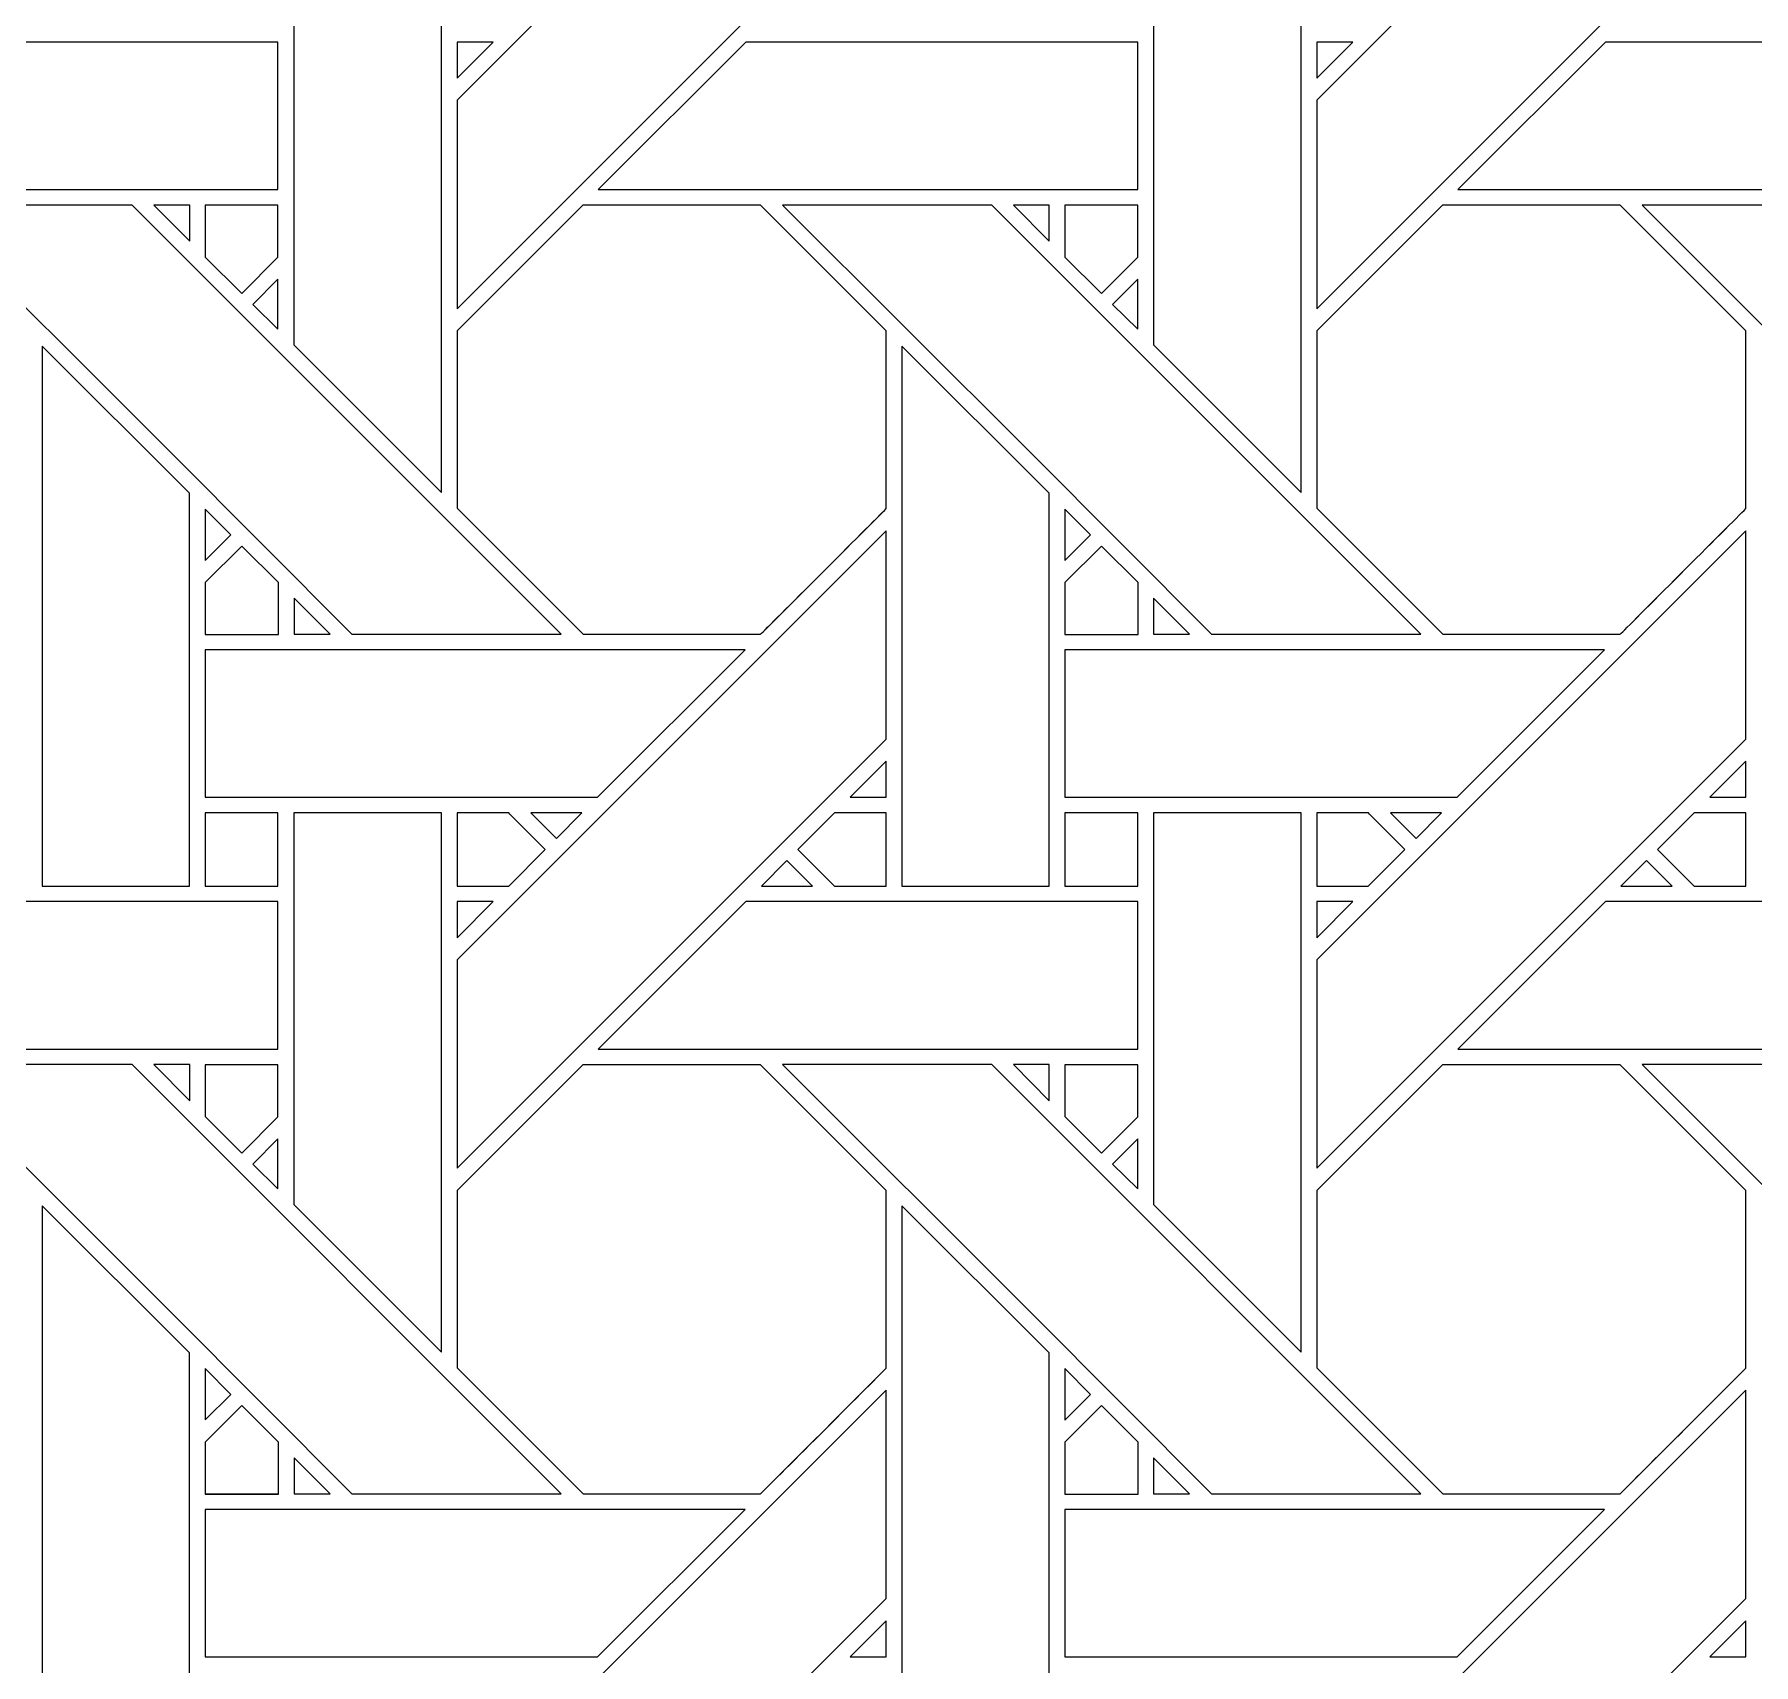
# Model space of a CAD drawing. Header units: inches. Extents: x 2.4 to 22.4, y -0.9 to 19.1.
# Drawn here: x 13.103 to 15, y 2.503 to 4.302 of the extents above; entities that cross this region are included whole.
import ezdxf

# ---------------------------------------------------------------- set-up
doc = ezdxf.new("R2010")
doc.units = ezdxf.units.IN
doc.header["$MEASUREMENT"] = 0
doc.layers.add('Design', color=7, linetype='Continuous', lineweight=0)

msp = doc.modelspace()

# ---------------------------------------------------------------- linework, layer by layer
at = {"layer": 'Design'}
for points, knots in [([(12.3829, 19.0948), (6.86, 19.0948), (2.3829, 14.6176), (2.3829, 9.0948), (2.3829, 3.5719), (6.86, -0.9052), (12.3829, -0.9052), (17.9057, -0.9052), (22.3829, 3.5719), (22.3829, 9.0948), (22.3829, 14.6176), (17.9057, 19.0948), (12.3829, 19.0948)], [0, 0, 0, 0, 1, 1, 1, 2, 2, 2, 3, 3, 3, 4, 4, 4, 4]), ([(12.3829, 17.972), (7.4801, 17.972), (3.5056, 13.9975), (3.5056, 9.0948), (3.5056, 4.192), (7.4801, 0.2175), (12.3829, 0.2175), (17.2856, 0.2175), (21.2601, 4.192), (21.2601, 9.0948), (21.2601, 13.9975), (17.2856, 17.972), (12.3829, 17.972)], [0, 0, 0, 0, 1, 1, 1, 2, 2, 2, 3, 3, 3, 4, 4, 4, 4]), ([(13.5691, 4.2294), (13.5691, 4.2294), (14.0428, 4.703), (14.0428, 4.703), (14.0428, 4.703), (14.0428, 4.473), (14.0428, 4.473), (14.0428, 4.473), (13.5691, 3.9994), (13.5691, 3.9994), (13.5691, 3.9994), (13.5691, 4.2294), (13.5691, 4.2294)], [0, 0, 0, 0, 1, 1, 1, 2, 2, 2, 3, 3, 3, 4, 4, 4, 4]), ([(14.5179, 4.2294), (14.5179, 4.2294), (14.9915, 4.703), (14.9915, 4.703), (14.9915, 4.703), (14.9915, 4.473), (14.9915, 4.473), (14.9915, 4.473), (14.5179, 3.9994), (14.5179, 3.9994), (14.5179, 3.9994), (14.5179, 4.2294), (14.5179, 4.2294)], [0, 0, 0, 0, 1, 1, 1, 2, 2, 2, 3, 3, 3, 4, 4, 4, 4]), ([(13.552, 4.3916), (13.552, 4.3916), (13.552, 3.7964), (13.552, 3.7964), (13.552, 3.7964), (13.3891, 3.9594), (13.3891, 3.9594), (13.3891, 3.9594), (13.3891, 4.3916), (13.3891, 4.3916), (13.3891, 4.3916), (13.552, 4.3916), (13.552, 4.3916)], [0, 0, 0, 0, 1, 1, 1, 2, 2, 2, 3, 3, 3, 4, 4, 4, 4]), ([(14.5007, 4.3916), (14.5007, 4.3916), (14.5007, 3.7964), (14.5007, 3.7964), (14.5007, 3.7964), (14.3378, 3.9594), (14.3378, 3.9594), (14.3378, 3.9594), (14.3378, 4.3916), (14.3378, 4.3916), (14.3378, 4.3916), (14.5007, 4.3916), (14.5007, 4.3916)], [0, 0, 0, 0, 1, 1, 1, 2, 2, 2, 3, 3, 3, 4, 4, 4, 4]), ([(12.7762, 4.1308), (12.7762, 4.1308), (12.9391, 4.2936), (12.9391, 4.2936), (12.9391, 4.2936), (13.3715, 4.2936), (13.3715, 4.2936), (13.3715, 4.2936), (13.3715, 4.1308), (13.3715, 4.1308), (13.3715, 4.1308), (12.7762, 4.1308), (12.7762, 4.1308)], [0, 0, 0, 0, 1, 1, 1, 2, 2, 2, 3, 3, 3, 4, 4, 4, 4]), ([(13.609, 4.2936), (13.609, 4.2936), (13.5691, 4.2538), (13.5691, 4.2538), (13.5691, 4.2538), (13.5691, 4.2936), (13.5691, 4.2936), (13.5691, 4.2936), (13.609, 4.2936), (13.609, 4.2936)], [0, 0, 0, 0, 1, 1, 1, 2, 2, 2, 3, 3, 3, 3]), ([(13.725, 4.1308), (13.725, 4.1308), (13.8878, 4.2936), (13.8878, 4.2936), (13.8878, 4.2936), (14.3203, 4.2936), (14.3203, 4.2936), (14.3203, 4.2936), (14.3203, 4.1308), (14.3203, 4.1308), (14.3203, 4.1308), (13.725, 4.1308), (13.725, 4.1308)], [0, 0, 0, 0, 1, 1, 1, 2, 2, 2, 3, 3, 3, 4, 4, 4, 4]), ([(14.5577, 4.2936), (14.5577, 4.2936), (14.5179, 4.2538), (14.5179, 4.2538), (14.5179, 4.2538), (14.5179, 4.2936), (14.5179, 4.2936), (14.5179, 4.2936), (14.5577, 4.2936), (14.5577, 4.2936)], [0, 0, 0, 0, 1, 1, 1, 2, 2, 2, 3, 3, 3, 3]), ([(14.6737, 4.1308), (14.6737, 4.1308), (14.8365, 4.2936), (14.8365, 4.2936), (14.8365, 4.2936), (15.269, 4.2936), (15.269, 4.2936), (15.269, 4.2936), (15.269, 4.1308), (15.269, 4.1308), (15.269, 4.1308), (14.6737, 4.1308), (14.6737, 4.1308)], [0, 0, 0, 0, 1, 1, 1, 2, 2, 2, 3, 3, 3, 4, 4, 4, 4]), ([(13.2539, 3.84), (13.2539, 3.84), (12.9796, 4.1137), (12.9796, 4.1137), (12.9796, 4.1137), (13.2105, 4.1137), (13.2105, 4.1137), (13.2105, 4.1137), (13.6841, 3.64), (13.6841, 3.64), (13.6841, 3.64), (13.4531, 3.64), (13.4531, 3.64), (13.4531, 3.64), (13.2539, 3.84), (13.2539, 3.84)], [0, 0, 0, 0, 1, 1, 1, 2, 2, 2, 3, 3, 3, 4, 4, 4, 5, 5, 5, 5]), ([(13.2741, 4.1137), (13.2741, 4.1137), (13.2741, 4.0739), (13.2741, 4.0739), (13.2741, 4.0739), (13.2346, 4.1137), (13.2346, 4.1137), (13.2346, 4.1137), (13.2741, 4.1137), (13.2741, 4.1137)], [0, 0, 0, 0, 1, 1, 1, 2, 2, 2, 3, 3, 3, 3]), ([(13.3715, 4.1137), (13.3715, 4.1137), (13.3715, 4.0561), (13.3715, 4.0561), (13.3715, 4.0561), (13.3316, 4.0161), (13.3316, 4.0161), (13.3316, 4.0161), (13.2913, 4.0564), (13.2913, 4.0564), (13.2913, 4.0564), (13.2913, 4.1137), (13.2913, 4.1137), (13.2913, 4.1137), (13.3715, 4.1137), (13.3715, 4.1137)], [0, 0, 0, 0, 1, 1, 1, 2, 2, 2, 3, 3, 3, 4, 4, 4, 5, 5, 5, 5]), ([(13.3316, 4.0161), (13.3316, 4.0161), (13.2913, 4.0564), (13.2913, 4.0564), (13.2913, 4.0564), (13.2913, 4.1137), (13.2913, 4.1137), (13.2913, 4.1137), (13.3715, 4.1137), (13.3715, 4.1137), (13.3715, 4.1137), (13.3715, 4.0561), (13.3715, 4.0561), (13.3715, 4.0561), (13.3316, 4.0161), (13.3316, 4.0161)], [0, 0, 0, 0, 1, 1, 1, 2, 2, 2, 3, 3, 3, 4, 4, 4, 5, 5, 5, 5]), ([(13.7078, 4.1136), (13.7078, 4.1136), (13.904, 4.1136), (13.904, 4.1136), (13.904, 4.1136), (14.0428, 3.9749), (14.0428, 3.9749), (14.0428, 3.9749), (14.0428, 3.7787), (14.0428, 3.7787), (14.025, 3.7608), (13.9131, 3.649), (13.9041, 3.64), (13.9041, 3.64), (13.7084, 3.64), (13.7084, 3.64), (13.7084, 3.64), (13.5691, 3.7793), (13.5691, 3.7793), (13.5691, 3.7793), (13.5691, 3.9749), (13.5691, 3.9749), (13.5691, 3.9749), (13.7078, 4.1136), (13.7078, 4.1136)], [0, 0, 0, 0, 1, 1, 1, 2, 2, 2, 3, 3, 3, 4, 4, 4, 5, 5, 5, 6, 6, 6, 7, 7, 7, 8, 8, 8, 8]), ([(13.5691, 3.7793), (13.5691, 3.7793), (13.5691, 3.9749), (13.5691, 3.9749), (13.5691, 3.9749), (13.7078, 4.1136), (13.7078, 4.1136), (13.7078, 4.1136), (13.904, 4.1136), (13.904, 4.1136), (13.904, 4.1136), (14.0428, 3.9749), (14.0428, 3.9749), (14.0428, 3.9749), (14.0428, 3.7787), (14.0428, 3.7787), (14.0245, 3.7603), (13.9127, 3.6486), (13.9041, 3.64), (13.9041, 3.64), (13.7084, 3.64), (13.7084, 3.64), (13.7084, 3.64), (13.5691, 3.7793), (13.5691, 3.7793)], [0, 0, 0, 0, 1, 1, 1, 2, 2, 2, 3, 3, 3, 4, 4, 4, 5, 5, 5, 6, 6, 6, 7, 7, 7, 8, 8, 8, 8]), ([(14.2027, 3.84), (14.2027, 3.84), (13.9283, 4.1137), (13.9283, 4.1137), (13.9283, 4.1137), (14.1592, 4.1137), (14.1592, 4.1137), (14.1592, 4.1137), (14.6329, 3.64), (14.6329, 3.64), (14.6329, 3.64), (14.4018, 3.64), (14.4018, 3.64), (14.4018, 3.64), (14.2027, 3.84), (14.2027, 3.84)], [0, 0, 0, 0, 1, 1, 1, 2, 2, 2, 3, 3, 3, 4, 4, 4, 5, 5, 5, 5]), ([(14.2228, 4.1137), (14.2228, 4.1137), (14.2228, 4.0739), (14.2228, 4.0739), (14.2228, 4.0739), (14.1833, 4.1137), (14.1833, 4.1137), (14.1833, 4.1137), (14.2228, 4.1137), (14.2228, 4.1137)], [0, 0, 0, 0, 1, 1, 1, 2, 2, 2, 3, 3, 3, 3]), ([(14.3203, 4.1137), (14.3203, 4.1137), (14.3203, 4.0561), (14.3203, 4.0561), (14.3203, 4.0561), (14.2803, 4.0161), (14.2803, 4.0161), (14.2803, 4.0161), (14.24, 4.0564), (14.24, 4.0564), (14.24, 4.0564), (14.24, 4.1137), (14.24, 4.1137), (14.24, 4.1137), (14.3203, 4.1137), (14.3203, 4.1137)], [0, 0, 0, 0, 1, 1, 1, 2, 2, 2, 3, 3, 3, 4, 4, 4, 5, 5, 5, 5]), ([(14.2803, 4.0161), (14.2803, 4.0161), (14.24, 4.0564), (14.24, 4.0564), (14.24, 4.0564), (14.24, 4.1137), (14.24, 4.1137), (14.24, 4.1137), (14.3203, 4.1137), (14.3203, 4.1137), (14.3203, 4.1137), (14.3203, 4.0561), (14.3203, 4.0561), (14.3203, 4.0561), (14.2803, 4.0161), (14.2803, 4.0161)], [0, 0, 0, 0, 1, 1, 1, 2, 2, 2, 3, 3, 3, 4, 4, 4, 5, 5, 5, 5]), ([(14.6566, 4.1136), (14.6566, 4.1136), (14.8528, 4.1136), (14.8528, 4.1136), (14.8528, 4.1136), (14.9915, 3.9749), (14.9915, 3.9749), (14.9915, 3.9749), (14.9915, 3.7787), (14.9915, 3.7787), (14.9737, 3.7608), (14.8618, 3.649), (14.8528, 3.64), (14.8528, 3.64), (14.6571, 3.64), (14.6571, 3.64), (14.6571, 3.64), (14.5179, 3.7793), (14.5179, 3.7793), (14.5179, 3.7793), (14.5179, 3.9749), (14.5179, 3.9749), (14.5179, 3.9749), (14.6566, 4.1136), (14.6566, 4.1136)], [0, 0, 0, 0, 1, 1, 1, 2, 2, 2, 3, 3, 3, 4, 4, 4, 5, 5, 5, 6, 6, 6, 7, 7, 7, 8, 8, 8, 8]), ([(14.5179, 3.7793), (14.5179, 3.7793), (14.5179, 3.9749), (14.5179, 3.9749), (14.5179, 3.9749), (14.6566, 4.1136), (14.6566, 4.1136), (14.6566, 4.1136), (14.8528, 4.1136), (14.8528, 4.1136), (14.8528, 4.1136), (14.9915, 3.9749), (14.9915, 3.9749), (14.9915, 3.9749), (14.9915, 3.7787), (14.9915, 3.7787), (14.9737, 3.7607), (14.8617, 3.649), (14.8528, 3.64), (14.8528, 3.64), (14.6571, 3.64), (14.6571, 3.64), (14.6571, 3.64), (14.5179, 3.7793), (14.5179, 3.7793)], [0, 0, 0, 0, 1, 1, 1, 2, 2, 2, 3, 3, 3, 4, 4, 4, 5, 5, 5, 6, 6, 6, 7, 7, 7, 8, 8, 8, 8]), ([(14.877, 4.1137), (14.877, 4.1137), (15.1079, 4.1137), (15.1079, 4.1137), (15.1079, 4.1137), (15.5816, 3.64), (15.5816, 3.64), (15.5816, 3.64), (15.3506, 3.64), (15.3506, 3.64), (15.3506, 3.64), (14.877, 4.1137), (14.877, 4.1137)], [0, 0, 0, 0, 1, 1, 1, 2, 2, 2, 3, 3, 3, 4, 4, 4, 4]), ([(13.3715, 4.0319), (13.3715, 4.0319), (13.3715, 3.9767), (13.3715, 3.9767), (13.3715, 3.9767), (13.3438, 4.0041), (13.3438, 4.0041), (13.3438, 4.0041), (13.3715, 4.0319), (13.3715, 4.0319)], [0, 0, 0, 0, 1, 1, 1, 2, 2, 2, 3, 3, 3, 3]), ([(14.3203, 4.0319), (14.3203, 4.0319), (14.3203, 3.9767), (14.3203, 3.9767), (14.3203, 3.9767), (14.2925, 4.0041), (14.2925, 4.0041), (14.2925, 4.0041), (14.3203, 4.0319), (14.3203, 4.0319)], [0, 0, 0, 0, 1, 1, 1, 2, 2, 2, 3, 3, 3, 3]), ([(13.274, 3.7957), (13.274, 3.7957), (13.274, 3.362), (13.274, 3.362), (13.274, 3.362), (13.1112, 3.362), (13.1112, 3.362), (13.1112, 3.362), (13.1112, 3.9579), (13.1112, 3.9579), (13.1112, 3.9579), (13.274, 3.7957), (13.274, 3.7957)], [0, 0, 0, 0, 1, 1, 1, 2, 2, 2, 3, 3, 3, 4, 4, 4, 4]), ([(14.2227, 3.7957), (14.2227, 3.7957), (14.2227, 3.362), (14.2227, 3.362), (14.2227, 3.362), (14.0599, 3.362), (14.0599, 3.362), (14.0599, 3.362), (14.0599, 3.9579), (14.0599, 3.9579), (14.0599, 3.9579), (14.2227, 3.7957), (14.2227, 3.7957)], [0, 0, 0, 0, 1, 1, 1, 2, 2, 2, 3, 3, 3, 4, 4, 4, 4]), ([(13.2913, 3.7215), (13.2913, 3.7215), (13.2913, 3.7782), (13.2913, 3.7782), (13.2913, 3.7782), (13.3195, 3.7497), (13.3195, 3.7497), (13.3195, 3.7497), (13.2913, 3.7215), (13.2913, 3.7215)], [0, 0, 0, 0, 1, 1, 1, 2, 2, 2, 3, 3, 3, 3]), ([(14.24, 3.7215), (14.24, 3.7215), (14.24, 3.7782), (14.24, 3.7782), (14.24, 3.7782), (14.2682, 3.7497), (14.2682, 3.7497), (14.2682, 3.7497), (14.24, 3.7215), (14.24, 3.7215)], [0, 0, 0, 0, 1, 1, 1, 2, 2, 2, 3, 3, 3, 3]), ([(13.5691, 3.2807), (13.5691, 3.2807), (14.0428, 3.7543), (14.0428, 3.7543), (14.0428, 3.7543), (14.0428, 3.5243), (14.0428, 3.5243), (14.0428, 3.5243), (13.5691, 3.0506), (13.5691, 3.0506), (13.5691, 3.0506), (13.5691, 3.2807), (13.5691, 3.2807)], [0, 0, 0, 0, 1, 1, 1, 2, 2, 2, 3, 3, 3, 4, 4, 4, 4]), ([(14.5179, 3.2807), (14.5179, 3.2807), (14.9915, 3.7543), (14.9915, 3.7543), (14.9915, 3.7543), (14.9915, 3.5243), (14.9915, 3.5243), (14.9915, 3.5243), (14.5179, 3.0506), (14.5179, 3.0506), (14.5179, 3.0506), (14.5179, 3.2807), (14.5179, 3.2807)], [0, 0, 0, 0, 1, 1, 1, 2, 2, 2, 3, 3, 3, 4, 4, 4, 4]), ([(13.2913, 3.6397), (13.2913, 3.6397), (13.2913, 3.6971), (13.2913, 3.6971), (13.2913, 3.6971), (13.3316, 3.7374), (13.3316, 3.7374), (13.3316, 3.7374), (13.3719, 3.6971), (13.3719, 3.6971), (13.3719, 3.6971), (13.3719, 3.6397), (13.3719, 3.6397), (13.3719, 3.6397), (13.2913, 3.6397), (13.2913, 3.6397)], [0, 0, 0, 0, 1, 1, 1, 2, 2, 2, 3, 3, 3, 4, 4, 4, 5, 5, 5, 5]), ([(13.2913, 3.6399), (13.2913, 3.6399), (13.2913, 3.6971), (13.2913, 3.6971), (13.2913, 3.6971), (13.3316, 3.7374), (13.3316, 3.7374), (13.3316, 3.7374), (13.3719, 3.6971), (13.3719, 3.6971), (13.3719, 3.6971), (13.3719, 3.6399), (13.3719, 3.6399), (13.3719, 3.6399), (13.2913, 3.6399), (13.2913, 3.6399)], [0, 0, 0, 0, 1, 1, 1, 2, 2, 2, 3, 3, 3, 4, 4, 4, 5, 5, 5, 5]), ([(14.24, 3.6398), (14.24, 3.6398), (14.24, 3.6971), (14.24, 3.6971), (14.24, 3.6971), (14.2803, 3.7374), (14.2803, 3.7374), (14.2803, 3.7374), (14.3207, 3.6971), (14.3207, 3.6971), (14.3207, 3.6971), (14.3207, 3.6398), (14.3207, 3.6398), (14.3207, 3.6398), (14.24, 3.6398), (14.24, 3.6398)], [0, 0, 0, 0, 1, 1, 1, 2, 2, 2, 3, 3, 3, 4, 4, 4, 5, 5, 5, 5]), ([(14.24, 3.6971), (14.24, 3.6971), (14.2803, 3.7374), (14.2803, 3.7374), (14.2803, 3.7374), (14.3207, 3.6971), (14.3207, 3.6971), (14.3207, 3.6971), (14.3207, 3.6398), (14.3207, 3.6398), (14.3207, 3.6398), (14.24, 3.6398), (14.24, 3.6398), (14.24, 3.6398), (14.24, 3.6971), (14.24, 3.6971)], [0, 0, 0, 0, 1, 1, 1, 2, 2, 2, 3, 3, 3, 4, 4, 4, 5, 5, 5, 5]), ([(13.4289, 3.64), (13.4289, 3.64), (13.3892, 3.64), (13.3892, 3.64), (13.3892, 3.64), (13.3892, 3.6798), (13.3892, 3.6798), (13.3892, 3.6798), (13.4289, 3.64), (13.4289, 3.64)], [0, 0, 0, 0, 1, 1, 1, 2, 2, 2, 3, 3, 3, 3]), ([(14.3776, 3.64), (14.3776, 3.64), (14.3379, 3.64), (14.3379, 3.64), (14.3379, 3.64), (14.3379, 3.6798), (14.3379, 3.6798), (14.3379, 3.6798), (14.3776, 3.64), (14.3776, 3.64)], [0, 0, 0, 0, 1, 1, 1, 2, 2, 2, 3, 3, 3, 3]), ([(13.2913, 3.4601), (13.2913, 3.4601), (13.2913, 3.6228), (13.2913, 3.6228), (13.2913, 3.6228), (13.887, 3.6228), (13.887, 3.6228), (13.887, 3.6228), (13.7242, 3.4601), (13.7242, 3.4601), (13.7242, 3.4601), (13.2913, 3.4601), (13.2913, 3.4601)], [0, 0, 0, 0, 1, 1, 1, 2, 2, 2, 3, 3, 3, 4, 4, 4, 4]), ([(14.24, 3.4601), (14.24, 3.4601), (14.24, 3.6228), (14.24, 3.6228), (14.24, 3.6228), (14.8357, 3.6228), (14.8357, 3.6228), (14.8357, 3.6228), (14.673, 3.4601), (14.673, 3.4601), (14.673, 3.4601), (14.24, 3.4601), (14.24, 3.4601)], [0, 0, 0, 0, 1, 1, 1, 2, 2, 2, 3, 3, 3, 4, 4, 4, 4]), ([(14.003, 3.4601), (14.003, 3.4601), (14.0428, 3.4999), (14.0428, 3.4999), (14.0428, 3.4999), (14.0428, 3.4601), (14.0428, 3.4601), (14.0428, 3.4601), (14.003, 3.4601), (14.003, 3.4601)], [0, 0, 0, 0, 1, 1, 1, 2, 2, 2, 3, 3, 3, 3]), ([(14.9517, 3.4601), (14.9517, 3.4601), (14.9915, 3.4999), (14.9915, 3.4999), (14.9915, 3.4999), (14.9915, 3.4601), (14.9915, 3.4601), (14.9915, 3.4601), (14.9517, 3.4601), (14.9517, 3.4601)], [0, 0, 0, 0, 1, 1, 1, 2, 2, 2, 3, 3, 3, 3]), ([(13.2913, 3.362), (13.2913, 3.362), (13.2913, 3.4428), (13.2913, 3.4428), (13.2913, 3.4428), (13.3715, 3.4428), (13.3715, 3.4428), (13.3715, 3.4428), (13.3715, 3.362), (13.3715, 3.362), (13.3715, 3.362), (13.2913, 3.362), (13.2913, 3.362)], [0, 0, 0, 0, 1, 1, 1, 2, 2, 2, 3, 3, 3, 4, 4, 4, 4]), ([(13.2913, 3.4428), (13.2913, 3.4428), (13.3715, 3.4428), (13.3715, 3.4428), (13.3715, 3.4428), (13.3715, 3.362), (13.3715, 3.362), (13.3715, 3.362), (13.2913, 3.362), (13.2913, 3.362), (13.2913, 3.362), (13.2913, 3.4428), (13.2913, 3.4428)], [0, 0, 0, 0, 1, 1, 1, 2, 2, 2, 3, 3, 3, 4, 4, 4, 4]), ([(13.552, 3.4428), (13.552, 3.4428), (13.552, 2.8477), (13.552, 2.8477), (13.552, 2.8477), (13.3891, 3.0106), (13.3891, 3.0106), (13.3891, 3.0106), (13.3891, 3.4428), (13.3891, 3.4428), (13.3891, 3.4428), (13.552, 3.4428), (13.552, 3.4428)], [0, 0, 0, 0, 1, 1, 1, 2, 2, 2, 3, 3, 3, 4, 4, 4, 4]), ([(13.6262, 3.4428), (13.6313, 3.4377), (13.6621, 3.4069), (13.6665, 3.4024), (13.6665, 3.4024), (13.6261, 3.362), (13.6261, 3.362), (13.6261, 3.362), (13.5691, 3.362), (13.5691, 3.362), (13.5691, 3.362), (13.5691, 3.4428), (13.5691, 3.4428), (13.5691, 3.4428), (13.6262, 3.4428), (13.6262, 3.4428)], [0, 0, 0, 0, 1, 1, 1, 2, 2, 2, 3, 3, 3, 4, 4, 4, 5, 5, 5, 5]), ([(13.5691, 3.362), (13.5691, 3.362), (13.5691, 3.4428), (13.5691, 3.4428), (13.5691, 3.4428), (13.6262, 3.4428), (13.6262, 3.4428), (13.6313, 3.4377), (13.6621, 3.4069), (13.6665, 3.4024), (13.6665, 3.4024), (13.6261, 3.362), (13.6261, 3.362), (13.6261, 3.362), (13.5691, 3.362), (13.5691, 3.362)], [0, 0, 0, 0, 1, 1, 1, 2, 2, 2, 3, 3, 3, 4, 4, 4, 5, 5, 5, 5]), ([(13.6505, 3.4428), (13.6505, 3.4428), (13.707, 3.4428), (13.707, 3.4428), (13.707, 3.4428), (13.6787, 3.4147), (13.6787, 3.4147), (13.6787, 3.4147), (13.6505, 3.4428), (13.6505, 3.4428)], [0, 0, 0, 0, 1, 1, 1, 2, 2, 2, 3, 3, 3, 3]), ([(14.0428, 3.4428), (14.0428, 3.4428), (14.0428, 3.362), (14.0428, 3.362), (14.0428, 3.362), (13.9857, 3.362), (13.9857, 3.362), (13.9857, 3.362), (13.9453, 3.4024), (13.9453, 3.4024), (13.9453, 3.4024), (13.9858, 3.4428), (13.9858, 3.4428), (13.9858, 3.4428), (14.0428, 3.4428), (14.0428, 3.4428)], [0, 0, 0, 0, 1, 1, 1, 2, 2, 2, 3, 3, 3, 4, 4, 4, 5, 5, 5, 5]), ([(13.9453, 3.4024), (13.9453, 3.4024), (13.9858, 3.4428), (13.9858, 3.4428), (13.9858, 3.4428), (14.0428, 3.4428), (14.0428, 3.4428), (14.0428, 3.4428), (14.0428, 3.362), (14.0428, 3.362), (14.0428, 3.362), (13.9857, 3.362), (13.9857, 3.362), (13.9857, 3.362), (13.9453, 3.4024), (13.9453, 3.4024)], [0, 0, 0, 0, 1, 1, 1, 2, 2, 2, 3, 3, 3, 4, 4, 4, 5, 5, 5, 5]), ([(14.24, 3.4428), (14.24, 3.4428), (14.3203, 3.4428), (14.3203, 3.4428), (14.3203, 3.4428), (14.3203, 3.362), (14.3203, 3.362), (14.3203, 3.362), (14.24, 3.362), (14.24, 3.362), (14.24, 3.362), (14.24, 3.4428), (14.24, 3.4428)], [0, 0, 0, 0, 1, 1, 1, 2, 2, 2, 3, 3, 3, 4, 4, 4, 4]), ([(14.24, 3.362), (14.24, 3.362), (14.24, 3.4428), (14.24, 3.4428), (14.24, 3.4428), (14.3203, 3.4428), (14.3203, 3.4428), (14.3203, 3.4428), (14.3203, 3.362), (14.3203, 3.362), (14.3203, 3.362), (14.24, 3.362), (14.24, 3.362)], [0, 0, 0, 0, 1, 1, 1, 2, 2, 2, 3, 3, 3, 4, 4, 4, 4]), ([(14.5007, 3.4428), (14.5007, 3.4428), (14.5007, 2.8477), (14.5007, 2.8477), (14.5007, 2.8477), (14.3378, 3.0106), (14.3378, 3.0106), (14.3378, 3.0106), (14.3378, 3.4428), (14.3378, 3.4428), (14.3378, 3.4428), (14.5007, 3.4428), (14.5007, 3.4428)], [0, 0, 0, 0, 1, 1, 1, 2, 2, 2, 3, 3, 3, 4, 4, 4, 4]), ([(14.5749, 3.4428), (14.5801, 3.4377), (14.6108, 3.4069), (14.6153, 3.4024), (14.6153, 3.4024), (14.5748, 3.362), (14.5748, 3.362), (14.5748, 3.362), (14.5179, 3.362), (14.5179, 3.362), (14.5179, 3.362), (14.5179, 3.4428), (14.5179, 3.4428), (14.5179, 3.4428), (14.5749, 3.4428), (14.5749, 3.4428)], [0, 0, 0, 0, 1, 1, 1, 2, 2, 2, 3, 3, 3, 4, 4, 4, 5, 5, 5, 5]), ([(14.5179, 3.362), (14.5179, 3.362), (14.5179, 3.4428), (14.5179, 3.4428), (14.5179, 3.4428), (14.5749, 3.4428), (14.5749, 3.4428), (14.5801, 3.4377), (14.6108, 3.4069), (14.6153, 3.4024), (14.6153, 3.4024), (14.5748, 3.362), (14.5748, 3.362), (14.5748, 3.362), (14.5179, 3.362), (14.5179, 3.362)], [0, 0, 0, 0, 1, 1, 1, 2, 2, 2, 3, 3, 3, 4, 4, 4, 5, 5, 5, 5]), ([(14.5993, 3.4428), (14.5993, 3.4428), (14.6558, 3.4428), (14.6558, 3.4428), (14.6558, 3.4428), (14.6275, 3.4146), (14.6275, 3.4146), (14.6275, 3.4146), (14.5993, 3.4428), (14.5993, 3.4428)], [0, 0, 0, 0, 1, 1, 1, 2, 2, 2, 3, 3, 3, 3]), ([(14.9344, 3.362), (14.9344, 3.362), (14.8941, 3.4024), (14.8941, 3.4024), (14.8941, 3.4024), (14.9345, 3.4428), (14.9345, 3.4428), (14.9345, 3.4428), (14.9915, 3.4428), (14.9915, 3.4428), (14.9915, 3.4428), (14.9915, 3.362), (14.9915, 3.362), (14.9915, 3.362), (14.9344, 3.362), (14.9344, 3.362)], [0, 0, 0, 0, 1, 1, 1, 2, 2, 2, 3, 3, 3, 4, 4, 4, 5, 5, 5, 5]), ([(14.8941, 3.4024), (14.8941, 3.4024), (14.9345, 3.4428), (14.9345, 3.4428), (14.9345, 3.4428), (14.9915, 3.4428), (14.9915, 3.4428), (14.9915, 3.4428), (14.9915, 3.362), (14.9915, 3.362), (14.9915, 3.362), (14.9344, 3.362), (14.9344, 3.362), (14.9344, 3.362), (14.8941, 3.4024), (14.8941, 3.4024)], [0, 0, 0, 0, 1, 1, 1, 2, 2, 2, 3, 3, 3, 4, 4, 4, 5, 5, 5, 5]), ([(13.9615, 3.362), (13.9615, 3.362), (13.905, 3.362), (13.905, 3.362), (13.905, 3.362), (13.9332, 3.3903), (13.9332, 3.3903), (13.9332, 3.3903), (13.9615, 3.362), (13.9615, 3.362)], [0, 0, 0, 0, 1, 1, 1, 2, 2, 2, 3, 3, 3, 3]), ([(14.9102, 3.362), (14.9102, 3.362), (14.8537, 3.362), (14.8537, 3.362), (14.8537, 3.362), (14.8819, 3.3903), (14.8819, 3.3903), (14.8819, 3.3903), (14.9102, 3.362), (14.9102, 3.362)], [0, 0, 0, 0, 1, 1, 1, 2, 2, 2, 3, 3, 3, 3]), ([(12.7762, 3.1821), (12.7762, 3.1821), (12.9391, 3.3449), (12.9391, 3.3449), (12.9391, 3.3449), (13.3715, 3.3449), (13.3715, 3.3449), (13.3715, 3.3449), (13.3715, 3.1821), (13.3715, 3.1821), (13.3715, 3.1821), (12.7762, 3.1821), (12.7762, 3.1821)], [0, 0, 0, 0, 1, 1, 1, 2, 2, 2, 3, 3, 3, 4, 4, 4, 4]), ([(13.609, 3.3449), (13.609, 3.3449), (13.5691, 3.3051), (13.5691, 3.3051), (13.5691, 3.3051), (13.5691, 3.3449), (13.5691, 3.3449), (13.5691, 3.3449), (13.609, 3.3449), (13.609, 3.3449)], [0, 0, 0, 0, 1, 1, 1, 2, 2, 2, 3, 3, 3, 3]), ([(13.725, 3.1821), (13.725, 3.1821), (13.8878, 3.3449), (13.8878, 3.3449), (13.8878, 3.3449), (14.3203, 3.3449), (14.3203, 3.3449), (14.3203, 3.3449), (14.3203, 3.1821), (14.3203, 3.1821), (14.3203, 3.1821), (13.725, 3.1821), (13.725, 3.1821)], [0, 0, 0, 0, 1, 1, 1, 2, 2, 2, 3, 3, 3, 4, 4, 4, 4]), ([(14.5577, 3.3449), (14.5577, 3.3449), (14.5179, 3.3051), (14.5179, 3.3051), (14.5179, 3.3051), (14.5179, 3.3449), (14.5179, 3.3449), (14.5179, 3.3449), (14.5577, 3.3449), (14.5577, 3.3449)], [0, 0, 0, 0, 1, 1, 1, 2, 2, 2, 3, 3, 3, 3]), ([(14.6737, 3.1821), (14.6737, 3.1821), (14.8365, 3.3449), (14.8365, 3.3449), (14.8365, 3.3449), (15.269, 3.3449), (15.269, 3.3449), (15.269, 3.3449), (15.269, 3.1821), (15.269, 3.1821), (15.269, 3.1821), (14.6737, 3.1821), (14.6737, 3.1821)], [0, 0, 0, 0, 1, 1, 1, 2, 2, 2, 3, 3, 3, 4, 4, 4, 4]), ([(13.2539, 2.8912), (13.2539, 2.8912), (12.9796, 3.165), (12.9796, 3.165), (12.9796, 3.165), (13.2105, 3.165), (13.2105, 3.165), (13.2105, 3.165), (13.6841, 2.6913), (13.6841, 2.6913), (13.6841, 2.6913), (13.4531, 2.6913), (13.4531, 2.6913), (13.4531, 2.6913), (13.2539, 2.8912), (13.2539, 2.8912)], [0, 0, 0, 0, 1, 1, 1, 2, 2, 2, 3, 3, 3, 4, 4, 4, 5, 5, 5, 5]), ([(13.2741, 3.165), (13.2741, 3.165), (13.2741, 3.1251), (13.2741, 3.1251), (13.2741, 3.1251), (13.2346, 3.165), (13.2346, 3.165), (13.2346, 3.165), (13.2741, 3.165), (13.2741, 3.165)], [0, 0, 0, 0, 1, 1, 1, 2, 2, 2, 3, 3, 3, 3]), ([(13.3715, 3.1649), (13.3715, 3.1649), (13.3715, 3.1073), (13.3715, 3.1073), (13.3715, 3.1073), (13.3316, 3.0674), (13.3316, 3.0674), (13.3316, 3.0674), (13.2913, 3.1077), (13.2913, 3.1077), (13.2913, 3.1077), (13.2913, 3.1649), (13.2913, 3.1649), (13.2913, 3.1649), (13.3715, 3.1649), (13.3715, 3.1649)], [0, 0, 0, 0, 1, 1, 1, 2, 2, 2, 3, 3, 3, 4, 4, 4, 5, 5, 5, 5]), ([(13.3316, 3.0674), (13.3316, 3.0674), (13.2913, 3.1077), (13.2913, 3.1077), (13.2913, 3.1077), (13.2913, 3.1649), (13.2913, 3.1649), (13.2913, 3.1649), (13.3715, 3.1649), (13.3715, 3.1649), (13.3715, 3.1649), (13.3715, 3.1073), (13.3715, 3.1073), (13.3715, 3.1073), (13.3316, 3.0674), (13.3316, 3.0674)], [0, 0, 0, 0, 1, 1, 1, 2, 2, 2, 3, 3, 3, 4, 4, 4, 5, 5, 5, 5]), ([(13.7078, 3.1649), (13.7078, 3.1649), (13.904, 3.1649), (13.904, 3.1649), (13.904, 3.1649), (14.0428, 3.0262), (14.0428, 3.0262), (14.0428, 3.0262), (14.0428, 2.83), (14.0428, 2.83), (14.025, 2.812), (13.9131, 2.7003), (13.9041, 2.6913), (13.9041, 2.6913), (13.7084, 2.6913), (13.7084, 2.6913), (13.7084, 2.6913), (13.5691, 2.8305), (13.5691, 2.8305), (13.5691, 2.8305), (13.5691, 3.0262), (13.5691, 3.0262), (13.5691, 3.0262), (13.7078, 3.1649), (13.7078, 3.1649)], [0, 0, 0, 0, 1, 1, 1, 2, 2, 2, 3, 3, 3, 4, 4, 4, 5, 5, 5, 6, 6, 6, 7, 7, 7, 8, 8, 8, 8]), ([(13.5691, 2.8305), (13.5691, 2.8305), (13.5691, 3.0262), (13.5691, 3.0262), (13.5691, 3.0262), (13.7078, 3.1649), (13.7078, 3.1649), (13.7078, 3.1649), (13.904, 3.1649), (13.904, 3.1649), (13.904, 3.1649), (14.0428, 3.0262), (14.0428, 3.0262), (14.0428, 3.0262), (14.0428, 2.83), (14.0428, 2.83), (14.0249, 2.8119), (13.913, 2.7002), (13.9041, 2.6913), (13.9041, 2.6913), (13.7084, 2.6913), (13.7084, 2.6913), (13.7084, 2.6913), (13.5691, 2.8305), (13.5691, 2.8305)], [0, 0, 0, 0, 1, 1, 1, 2, 2, 2, 3, 3, 3, 4, 4, 4, 5, 5, 5, 6, 6, 6, 7, 7, 7, 8, 8, 8, 8]), ([(14.2027, 2.8912), (14.2027, 2.8912), (13.9283, 3.165), (13.9283, 3.165), (13.9283, 3.165), (14.1592, 3.165), (14.1592, 3.165), (14.1592, 3.165), (14.6329, 2.6913), (14.6329, 2.6913), (14.6329, 2.6913), (14.4018, 2.6913), (14.4018, 2.6913), (14.4018, 2.6913), (14.2027, 2.8912), (14.2027, 2.8912)], [0, 0, 0, 0, 1, 1, 1, 2, 2, 2, 3, 3, 3, 4, 4, 4, 5, 5, 5, 5]), ([(14.2228, 3.165), (14.2228, 3.165), (14.2228, 3.1251), (14.2228, 3.1251), (14.2228, 3.1251), (14.1833, 3.165), (14.1833, 3.165), (14.1833, 3.165), (14.2228, 3.165), (14.2228, 3.165)], [0, 0, 0, 0, 1, 1, 1, 2, 2, 2, 3, 3, 3, 3]), ([(14.3203, 3.1649), (14.3203, 3.1649), (14.3203, 3.1073), (14.3203, 3.1073), (14.3203, 3.1073), (14.2803, 3.0674), (14.2803, 3.0674), (14.2803, 3.0674), (14.24, 3.1077), (14.24, 3.1077), (14.24, 3.1077), (14.24, 3.1649), (14.24, 3.1649), (14.24, 3.1649), (14.3203, 3.1649), (14.3203, 3.1649)], [0, 0, 0, 0, 1, 1, 1, 2, 2, 2, 3, 3, 3, 4, 4, 4, 5, 5, 5, 5]), ([(14.2803, 3.0674), (14.2803, 3.0674), (14.24, 3.1077), (14.24, 3.1077), (14.24, 3.1077), (14.24, 3.1649), (14.24, 3.1649), (14.24, 3.1649), (14.3203, 3.1649), (14.3203, 3.1649), (14.3203, 3.1649), (14.3203, 3.1073), (14.3203, 3.1073), (14.3203, 3.1073), (14.2803, 3.0674), (14.2803, 3.0674)], [0, 0, 0, 0, 1, 1, 1, 2, 2, 2, 3, 3, 3, 4, 4, 4, 5, 5, 5, 5]), ([(14.6566, 3.1649), (14.6566, 3.1649), (14.8528, 3.1649), (14.8528, 3.1649), (14.8528, 3.1649), (14.9915, 3.0262), (14.9915, 3.0262), (14.9915, 3.0262), (14.9915, 2.83), (14.9915, 2.83), (14.9737, 2.812), (14.8618, 2.7003), (14.8528, 2.6913), (14.8528, 2.6913), (14.6571, 2.6913), (14.6571, 2.6913), (14.6571, 2.6913), (14.5179, 2.8305), (14.5179, 2.8305), (14.5179, 2.8305), (14.5179, 3.0262), (14.5179, 3.0262), (14.5179, 3.0262), (14.6566, 3.1649), (14.6566, 3.1649)], [0, 0, 0, 0, 1, 1, 1, 2, 2, 2, 3, 3, 3, 4, 4, 4, 5, 5, 5, 6, 6, 6, 7, 7, 7, 8, 8, 8, 8]), ([(14.5179, 2.8305), (14.5179, 2.8305), (14.5179, 3.0262), (14.5179, 3.0262), (14.5179, 3.0262), (14.6566, 3.1649), (14.6566, 3.1649), (14.6566, 3.1649), (14.8528, 3.1649), (14.8528, 3.1649), (14.8528, 3.1649), (14.9915, 3.0262), (14.9915, 3.0262), (14.9915, 3.0262), (14.9915, 2.83), (14.9915, 2.83), (14.9737, 2.812), (14.8617, 2.7002), (14.8528, 2.6913), (14.8528, 2.6913), (14.6571, 2.6913), (14.6571, 2.6913), (14.6571, 2.6913), (14.5179, 2.8305), (14.5179, 2.8305)], [0, 0, 0, 0, 1, 1, 1, 2, 2, 2, 3, 3, 3, 4, 4, 4, 5, 5, 5, 6, 6, 6, 7, 7, 7, 8, 8, 8, 8]), ([(15.1514, 2.8912), (15.1514, 2.8912), (14.877, 3.165), (14.877, 3.165), (14.877, 3.165), (15.1079, 3.165), (15.1079, 3.165), (15.1079, 3.165), (15.5816, 2.6913), (15.5816, 2.6913), (15.5816, 2.6913), (15.3506, 2.6913), (15.3506, 2.6913), (15.3506, 2.6913), (15.1514, 2.8912), (15.1514, 2.8912)], [0, 0, 0, 0, 1, 1, 1, 2, 2, 2, 3, 3, 3, 4, 4, 4, 5, 5, 5, 5]), ([(13.3715, 3.0831), (13.3715, 3.0831), (13.3715, 3.028), (13.3715, 3.028), (13.3715, 3.028), (13.3438, 3.0553), (13.3438, 3.0553), (13.3438, 3.0553), (13.3715, 3.0831), (13.3715, 3.0831)], [0, 0, 0, 0, 1, 1, 1, 2, 2, 2, 3, 3, 3, 3]), ([(14.3203, 3.0831), (14.3203, 3.0831), (14.3203, 3.028), (14.3203, 3.028), (14.3203, 3.028), (14.2925, 3.0553), (14.2925, 3.0553), (14.2925, 3.0553), (14.3203, 3.0831), (14.3203, 3.0831)], [0, 0, 0, 0, 1, 1, 1, 2, 2, 2, 3, 3, 3, 3]), ([(13.274, 2.847), (13.274, 2.847), (13.274, 2.4133), (13.274, 2.4133), (13.274, 2.4133), (13.1112, 2.4133), (13.1112, 2.4133), (13.1112, 2.4133), (13.1112, 3.0091), (13.1112, 3.0091), (13.1112, 3.0091), (13.274, 2.847), (13.274, 2.847)], [0, 0, 0, 0, 1, 1, 1, 2, 2, 2, 3, 3, 3, 4, 4, 4, 4]), ([(14.2227, 2.847), (14.2227, 2.847), (14.2227, 2.4133), (14.2227, 2.4133), (14.2227, 2.4133), (14.0599, 2.4133), (14.0599, 2.4133), (14.0599, 2.4133), (14.0599, 3.0091), (14.0599, 3.0091), (14.0599, 3.0091), (14.2227, 2.847), (14.2227, 2.847)], [0, 0, 0, 0, 1, 1, 1, 2, 2, 2, 3, 3, 3, 4, 4, 4, 4]), ([(13.2913, 2.7728), (13.2913, 2.7728), (13.2913, 2.8295), (13.2913, 2.8295), (13.2913, 2.8295), (13.3195, 2.8009), (13.3195, 2.8009), (13.3195, 2.8009), (13.2913, 2.7728), (13.2913, 2.7728)], [0, 0, 0, 0, 1, 1, 1, 2, 2, 2, 3, 3, 3, 3]), ([(14.24, 2.7727), (14.24, 2.7727), (14.24, 2.8295), (14.24, 2.8295), (14.24, 2.8295), (14.2682, 2.8009), (14.2682, 2.8009), (14.2682, 2.8009), (14.24, 2.7727), (14.24, 2.7727)], [0, 0, 0, 0, 1, 1, 1, 2, 2, 2, 3, 3, 3, 3]), ([(13.5691, 2.332), (13.5691, 2.332), (14.0428, 2.8056), (14.0428, 2.8056), (14.0428, 2.8056), (14.0428, 2.5756), (14.0428, 2.5756), (14.0428, 2.5756), (13.5691, 2.1019), (13.5691, 2.1019), (13.5691, 2.1019), (13.5691, 2.332), (13.5691, 2.332)], [0, 0, 0, 0, 1, 1, 1, 2, 2, 2, 3, 3, 3, 4, 4, 4, 4]), ([(14.5179, 2.332), (14.5179, 2.332), (14.9915, 2.8056), (14.9915, 2.8056), (14.9915, 2.8056), (14.9915, 2.5756), (14.9915, 2.5756), (14.9915, 2.5756), (14.5179, 2.1019), (14.5179, 2.1019), (14.5179, 2.1019), (14.5179, 2.332), (14.5179, 2.332)], [0, 0, 0, 0, 1, 1, 1, 2, 2, 2, 3, 3, 3, 4, 4, 4, 4]), ([(13.2913, 2.691), (13.2913, 2.691), (13.2913, 2.7483), (13.2913, 2.7483), (13.2913, 2.7483), (13.3316, 2.7887), (13.3316, 2.7887), (13.3316, 2.7887), (13.3719, 2.7483), (13.3719, 2.7483), (13.3719, 2.7483), (13.3719, 2.691), (13.3719, 2.691), (13.3719, 2.691), (13.2913, 2.691), (13.2913, 2.691)], [0, 0, 0, 0, 1, 1, 1, 2, 2, 2, 3, 3, 3, 4, 4, 4, 5, 5, 5, 5]), ([(13.2913, 2.6912), (13.2913, 2.6912), (13.2913, 2.7483), (13.2913, 2.7483), (13.2913, 2.7483), (13.3316, 2.7887), (13.3316, 2.7887), (13.3316, 2.7887), (13.3719, 2.7483), (13.3719, 2.7483), (13.3719, 2.7483), (13.3719, 2.6912), (13.3719, 2.6912), (13.3719, 2.6912), (13.2913, 2.6912), (13.2913, 2.6912)], [0, 0, 0, 0, 1, 1, 1, 2, 2, 2, 3, 3, 3, 4, 4, 4, 5, 5, 5, 5]), ([(14.24, 2.691), (14.24, 2.691), (14.24, 2.7483), (14.24, 2.7483), (14.24, 2.7483), (14.2803, 2.7887), (14.2803, 2.7887), (14.2803, 2.7887), (14.3207, 2.7483), (14.3207, 2.7483), (14.3207, 2.7483), (14.3207, 2.691), (14.3207, 2.691), (14.3207, 2.691), (14.24, 2.691), (14.24, 2.691)], [0, 0, 0, 0, 1, 1, 1, 2, 2, 2, 3, 3, 3, 4, 4, 4, 5, 5, 5, 5]), ([(14.24, 2.7483), (14.24, 2.7483), (14.2803, 2.7887), (14.2803, 2.7887), (14.2803, 2.7887), (14.3207, 2.7483), (14.3207, 2.7483), (14.3207, 2.7483), (14.3207, 2.691), (14.3207, 2.691), (14.3207, 2.691), (14.24, 2.691), (14.24, 2.691), (14.24, 2.691), (14.24, 2.7483), (14.24, 2.7483)], [0, 0, 0, 0, 1, 1, 1, 2, 2, 2, 3, 3, 3, 4, 4, 4, 5, 5, 5, 5]), ([(13.4289, 2.6913), (13.4289, 2.6913), (13.3892, 2.6913), (13.3892, 2.6913), (13.3892, 2.6913), (13.3892, 2.7311), (13.3892, 2.7311), (13.3892, 2.7311), (13.4289, 2.6913), (13.4289, 2.6913)], [0, 0, 0, 0, 1, 1, 1, 2, 2, 2, 3, 3, 3, 3]), ([(14.3776, 2.6913), (14.3776, 2.6913), (14.3379, 2.6913), (14.3379, 2.6913), (14.3379, 2.6913), (14.3379, 2.7311), (14.3379, 2.7311), (14.3379, 2.7311), (14.3776, 2.6913), (14.3776, 2.6913)], [0, 0, 0, 0, 1, 1, 1, 2, 2, 2, 3, 3, 3, 3]), ([(13.2913, 2.5114), (13.2913, 2.5114), (13.2913, 2.6741), (13.2913, 2.6741), (13.2913, 2.6741), (13.887, 2.6741), (13.887, 2.6741), (13.887, 2.6741), (13.7242, 2.5114), (13.7242, 2.5114), (13.7242, 2.5114), (13.2913, 2.5114), (13.2913, 2.5114)], [0, 0, 0, 0, 1, 1, 1, 2, 2, 2, 3, 3, 3, 4, 4, 4, 4]), ([(14.24, 2.5114), (14.24, 2.5114), (14.24, 2.6741), (14.24, 2.6741), (14.24, 2.6741), (14.8357, 2.6741), (14.8357, 2.6741), (14.8357, 2.6741), (14.673, 2.5114), (14.673, 2.5114), (14.673, 2.5114), (14.24, 2.5114), (14.24, 2.5114)], [0, 0, 0, 0, 1, 1, 1, 2, 2, 2, 3, 3, 3, 4, 4, 4, 4]), ([(14.003, 2.5114), (14.003, 2.5114), (14.0428, 2.5512), (14.0428, 2.5512), (14.0428, 2.5512), (14.0428, 2.5114), (14.0428, 2.5114), (14.0428, 2.5114), (14.003, 2.5114), (14.003, 2.5114)], [0, 0, 0, 0, 1, 1, 1, 2, 2, 2, 3, 3, 3, 3]), ([(14.9517, 2.5114), (14.9517, 2.5114), (14.9915, 2.5512), (14.9915, 2.5512), (14.9915, 2.5512), (14.9915, 2.5114), (14.9915, 2.5114), (14.9915, 2.5114), (14.9517, 2.5114), (14.9517, 2.5114)], [0, 0, 0, 0, 1, 1, 1, 2, 2, 2, 3, 3, 3, 3])]:
    msp.add_open_spline(points, degree=3, knots=knots, dxfattribs=at)

doc.saveas('drawing.dxf')
